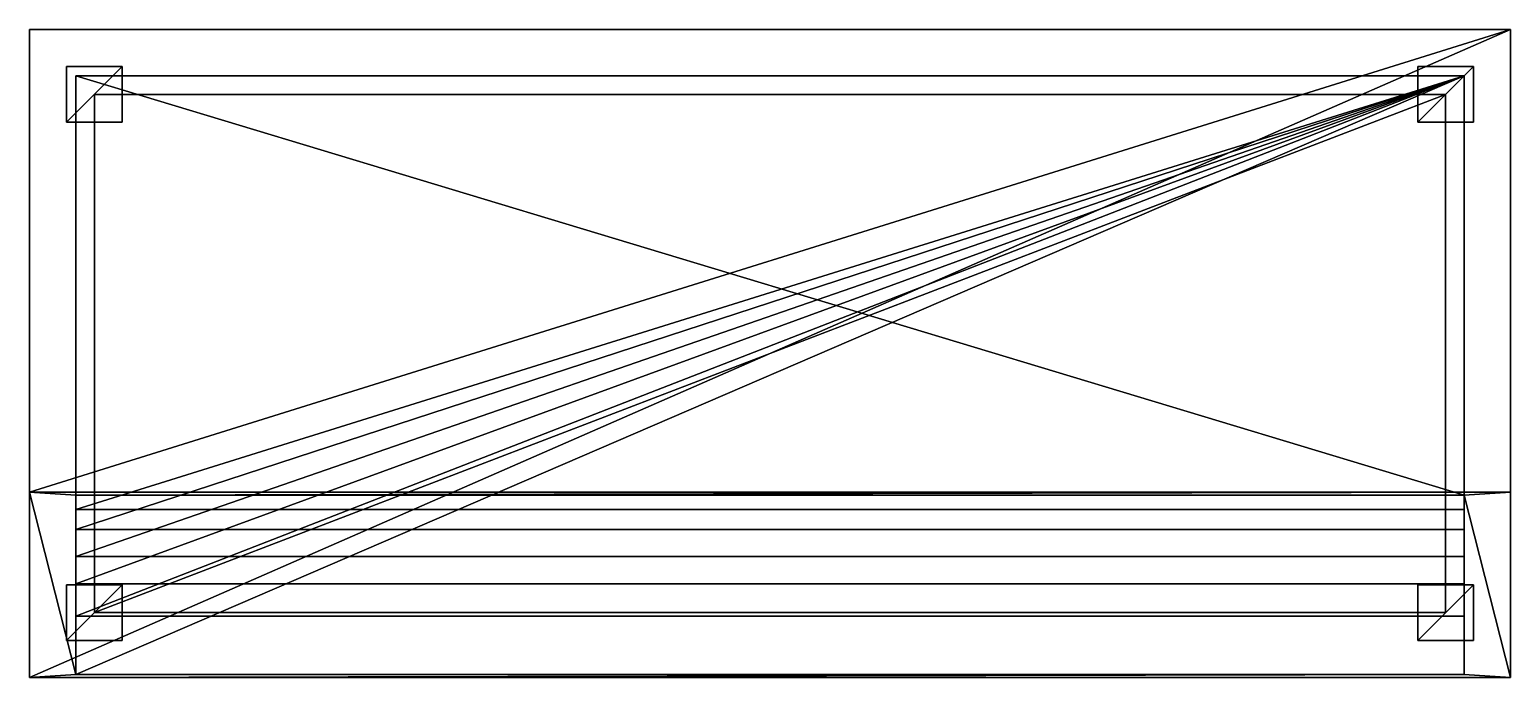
# Model space of a CAD drawing. Header units: inches. Extents: x -15.7 to 15.7, y -7.5 to 6.3.
import ezdxf

# ---------------------------------------------------------------- set-up
doc = ezdxf.new("R2010")
doc.units = ezdxf.units.IN
doc.header["$MEASUREMENT"] = 0
doc.layers.get('0').update_dxf_attribs({"color": 196, "true_color": 0x390888})

msp = doc.modelspace()

# ---------------------------------------------------------------- meshes
at = {"color": 136, "true_color": 0x068771}
mesh = msp.add_polyface(dxfattribs=at)
corners = [(-15.748, -7.528, 7.087), (15.748, -7.528, 7.087), (15.748, 6.251, 7.087), (-15.748, 6.251, 7.087), (-15.748, -3.591, 70.866), (15.748, -3.591, 70.866), (15.748, 6.251, 70.866), (-15.748, 6.251, 70.866), (-14.764, -7.468, 8.069), (14.764, -7.468, 8.069), (14.764, -3.652, 69.884), (-14.764, -3.652, 69.884), (-14.764, 5.267, 8.069), (14.764, 5.267, 8.069), (14.764, 5.267, 69.884), (-14.764, 5.267, 69.884)]
mesh.append_faces([[corners[k] for k in face] for face in [(14, 15, 12, 14), (12, 13, 14, 12), (6, 5, 1, 6), (1, 2, 6, 1), (7, 6, 2, 7), (2, 3, 7, 2), (4, 7, 3, 4), (3, 0, 4, 3), (2, 1, 0, 2), (0, 3, 2, 0), (4, 5, 6, 4), (6, 7, 4, 6), (0, 1, 9, 0), (9, 8, 0, 9), (1, 5, 10, 1), (10, 9, 1, 10), (5, 4, 11, 5), (11, 10, 5, 11), (4, 0, 8, 4), (8, 11, 4, 8), (8, 9, 13, 8), (13, 12, 8, 13), (9, 10, 14, 9), (14, 13, 9, 14), (10, 11, 15, 10), (15, 14, 10, 15), (11, 8, 12, 11), (12, 15, 11, 12)]], dxfattribs={"vtx2": -1, "vtx3": -1, "color": 136})
at = {"color": 213, "true_color": 0xc458e1}
mesh = msp.add_polyface(dxfattribs=at)
corners = [(-14.961, 4.283), (-13.78, 4.283), (-13.78, 5.464), (-14.961, 5.464), (-14.961, 4.283, 7.087), (-13.78, 4.283, 7.087), (-13.78, 5.464, 7.087), (-14.961, 5.464, 7.087)]
mesh.append_faces([[corners[k] for k in face] for face in [(0, 5, 4, 0), (1, 6, 5, 1), (2, 7, 6, 2), (3, 4, 7, 3), (2, 0, 3, 2)]], dxfattribs={"vtx0": -1, "vtx3": -1, "color": 213})
mesh.append_faces([[corners[k] for k in face] for face in [(1, 0, 2, 1), (5, 6, 4, 5)]], dxfattribs={"vtx1": -1, "vtx3": -1, "color": 213})
mesh.append_faces([[corners[k] for k in face] for face in [(0, 1, 5, 0), (1, 2, 6, 1), (2, 3, 7, 2), (3, 0, 4, 3), (6, 7, 4, 6)]], dxfattribs={"vtx2": -1, "vtx3": -1, "color": 213})
mesh = msp.add_polyface(dxfattribs=at)
corners = [(13.78, 4.283), (14.961, 4.283), (14.961, 5.464), (13.78, 5.464), (13.78, 4.283, 7.087), (14.961, 4.283, 7.087), (14.961, 5.464, 7.087), (13.78, 5.464, 7.087)]
mesh.append_faces([[corners[k] for k in face] for face in [(0, 5, 4, 0), (1, 6, 5, 1), (2, 7, 6, 2), (3, 4, 7, 3), (2, 0, 3, 2)]], dxfattribs={"vtx0": -1, "vtx3": -1, "color": 213})
mesh.append_faces([[corners[k] for k in face] for face in [(1, 0, 2, 1), (5, 6, 4, 5)]], dxfattribs={"vtx1": -1, "vtx3": -1, "color": 213})
mesh.append_faces([[corners[k] for k in face] for face in [(0, 1, 5, 0), (1, 2, 6, 1), (2, 3, 7, 2), (3, 0, 4, 3), (6, 7, 4, 6)]], dxfattribs={"vtx2": -1, "vtx3": -1, "color": 213})
at = {"color": 183, "true_color": 0x8c58e1}
mesh = msp.add_polyface(dxfattribs=at)
corners = [(-14.764, -6.226, 22.063), (14.764, -6.226, 22.063), (14.764, 5.267, 22.063), (-14.764, 5.267, 22.063), (-14.764, -6.226, 22.851), (14.764, -6.226, 22.851), (14.764, 5.267, 22.851), (-14.764, 5.267, 22.851)]
mesh.append_faces([[corners[k] for k in face] for face in [(0, 5, 4, 0), (1, 6, 5, 1), (2, 7, 6, 2), (3, 4, 7, 3), (2, 0, 3, 2), (6, 4, 5, 6)]], dxfattribs={"vtx0": -1, "vtx3": -1, "color": 183})
mesh.append_faces([[corners[k] for k in face] for face in [(0, 1, 5, 0), (1, 2, 6, 1), (2, 3, 7, 2), (3, 0, 4, 3), (2, 1, 0, 2), (6, 7, 4, 6)]], dxfattribs={"vtx2": -1, "vtx3": -1, "color": 183})
mesh = msp.add_polyface(dxfattribs=at)
corners = [(-14.764, -5.535, 33.873), (14.764, -5.535, 33.873), (14.764, 5.267, 33.873), (-14.764, 5.267, 33.873), (-14.764, -5.535, 34.66), (14.764, -5.535, 34.66), (14.764, 5.267, 34.66), (-14.764, 5.267, 34.66)]
mesh.append_faces([[corners[k] for k in face] for face in [(0, 5, 4, 0), (1, 6, 5, 1), (2, 7, 6, 2), (3, 4, 7, 3), (2, 0, 3, 2), (6, 4, 5, 6)]], dxfattribs={"vtx0": -1, "vtx3": -1, "color": 183})
mesh.append_faces([[corners[k] for k in face] for face in [(0, 1, 5, 0), (1, 2, 6, 1), (2, 3, 7, 2), (3, 0, 4, 3), (2, 1, 0, 2), (6, 7, 4, 6)]], dxfattribs={"vtx2": -1, "vtx3": -1, "color": 183})
mesh = msp.add_polyface(dxfattribs=at)
corners = [(-14.764, -4.958, 43.839), (14.764, -4.958, 43.839), (14.764, 5.267, 43.839), (-14.764, 5.267, 43.839), (-14.764, -4.958, 44.626), (14.764, -4.958, 44.626), (14.764, 5.267, 44.626), (-14.764, 5.267, 44.626)]
mesh.append_faces([[corners[k] for k in face] for face in [(0, 5, 4, 0), (1, 6, 5, 1), (2, 7, 6, 2), (3, 4, 7, 3), (2, 0, 3, 2), (6, 4, 5, 6)]], dxfattribs={"vtx0": -1, "vtx3": -1, "color": 183})
mesh.append_faces([[corners[k] for k in face] for face in [(0, 1, 5, 0), (1, 2, 6, 1), (2, 3, 7, 2), (3, 0, 4, 3), (2, 1, 0, 2), (6, 7, 4, 6)]], dxfattribs={"vtx2": -1, "vtx3": -1, "color": 183})
mesh = msp.add_polyface(dxfattribs=at)
corners = [(-14.764, -4.384, 54.485), (14.764, -4.384, 54.485), (14.764, 5.267, 54.485), (-14.764, 5.267, 54.485), (-14.764, -4.384, 55.272), (14.764, -4.384, 55.272), (14.764, 5.267, 55.272), (-14.764, 5.267, 55.272)]
mesh.append_faces([[corners[k] for k in face] for face in [(0, 5, 4, 0), (1, 6, 5, 1), (2, 7, 6, 2), (3, 4, 7, 3), (2, 0, 3, 2), (6, 4, 5, 6)]], dxfattribs={"vtx0": -1, "vtx3": -1, "color": 183})
mesh.append_faces([[corners[k] for k in face] for face in [(0, 1, 5, 0), (1, 2, 6, 1), (2, 3, 7, 2), (3, 0, 4, 3), (2, 1, 0, 2), (6, 7, 4, 6)]], dxfattribs={"vtx2": -1, "vtx3": -1, "color": 183})
mesh = msp.add_polyface(dxfattribs=at)
corners = [(-14.764, -3.955, 61.893), (14.764, -3.955, 61.893), (14.764, 5.267, 61.893), (-14.764, 5.267, 61.893), (-14.764, -3.955, 62.68), (14.764, -3.955, 62.68), (14.764, 5.267, 62.68), (-14.764, 5.267, 62.68)]
mesh.append_faces([[corners[k] for k in face] for face in [(0, 5, 4, 0), (1, 6, 5, 1), (2, 7, 6, 2), (3, 4, 7, 3), (2, 0, 3, 2), (6, 4, 5, 6)]], dxfattribs={"vtx0": -1, "vtx3": -1, "color": 183})
mesh.append_faces([[corners[k] for k in face] for face in [(0, 1, 5, 0), (1, 2, 6, 1), (2, 3, 7, 2), (3, 0, 4, 3), (2, 1, 0, 2), (6, 7, 4, 6)]], dxfattribs={"vtx2": -1, "vtx3": -1, "color": 183})
at = {"color": 46, "true_color": 0x876e08}
mesh = msp.add_polyface(dxfattribs=at)
corners = [(-14.37, -6.15, 5.906), (14.37, -6.15, 5.906), (14.37, 4.873, 5.906), (-14.37, 4.873, 5.906), (-14.37, -6.15, 7.087), (14.37, -6.15, 7.087), (14.37, 4.873, 7.087), (-14.37, 4.873, 7.087)]
mesh.append_faces([[corners[k] for k in face] for face in [(0, 5, 4, 0), (1, 6, 5, 1), (2, 7, 6, 2), (3, 4, 7, 3), (2, 0, 3, 2), (6, 4, 5, 6)]], dxfattribs={"vtx0": -1, "vtx3": -1, "color": 46})
mesh.append_faces([[corners[k] for k in face] for face in [(0, 1, 5, 0), (1, 2, 6, 1), (2, 3, 7, 2), (3, 0, 4, 3), (2, 1, 0, 2), (6, 7, 4, 6)]], dxfattribs={"vtx2": -1, "vtx3": -1, "color": 46})
at = {"color": 213, "true_color": 0xc458e1}
mesh = msp.add_polyface(dxfattribs=at)
corners = [(-14.961, -6.741), (-13.78, -6.741), (-13.78, -5.56), (-14.961, -5.56), (-14.961, -6.741, 7.087), (-13.78, -6.741, 7.087), (-13.78, -5.56, 7.087), (-14.961, -5.56, 7.087)]
mesh.append_faces([[corners[k] for k in face] for face in [(0, 5, 4, 0), (1, 6, 5, 1), (2, 7, 6, 2), (3, 4, 7, 3), (2, 0, 3, 2)]], dxfattribs={"vtx0": -1, "vtx3": -1, "color": 213})
mesh.append_faces([[corners[k] for k in face] for face in [(1, 0, 2, 1), (5, 6, 4, 5)]], dxfattribs={"vtx1": -1, "vtx3": -1, "color": 213})
mesh.append_faces([[corners[k] for k in face] for face in [(0, 1, 5, 0), (1, 2, 6, 1), (2, 3, 7, 2), (3, 0, 4, 3), (6, 7, 4, 6)]], dxfattribs={"vtx2": -1, "vtx3": -1, "color": 213})
mesh = msp.add_polyface(dxfattribs=at)
corners = [(13.78, -6.741), (14.961, -6.741), (14.961, -5.56), (13.78, -5.56), (13.78, -6.741, 7.087), (14.961, -6.741, 7.087), (14.961, -5.56, 7.087), (13.78, -5.56, 7.087)]
mesh.append_faces([[corners[k] for k in face] for face in [(0, 5, 4, 0), (1, 6, 5, 1), (2, 7, 6, 2), (3, 4, 7, 3), (2, 0, 3, 2)]], dxfattribs={"vtx0": -1, "vtx3": -1, "color": 213})
mesh.append_faces([[corners[k] for k in face] for face in [(1, 0, 2, 1), (5, 6, 4, 5)]], dxfattribs={"vtx1": -1, "vtx3": -1, "color": 213})
mesh.append_faces([[corners[k] for k in face] for face in [(0, 1, 5, 0), (1, 2, 6, 1), (2, 3, 7, 2), (3, 0, 4, 3), (6, 7, 4, 6)]], dxfattribs={"vtx2": -1, "vtx3": -1, "color": 213})

doc.saveas('drawing.dxf')
